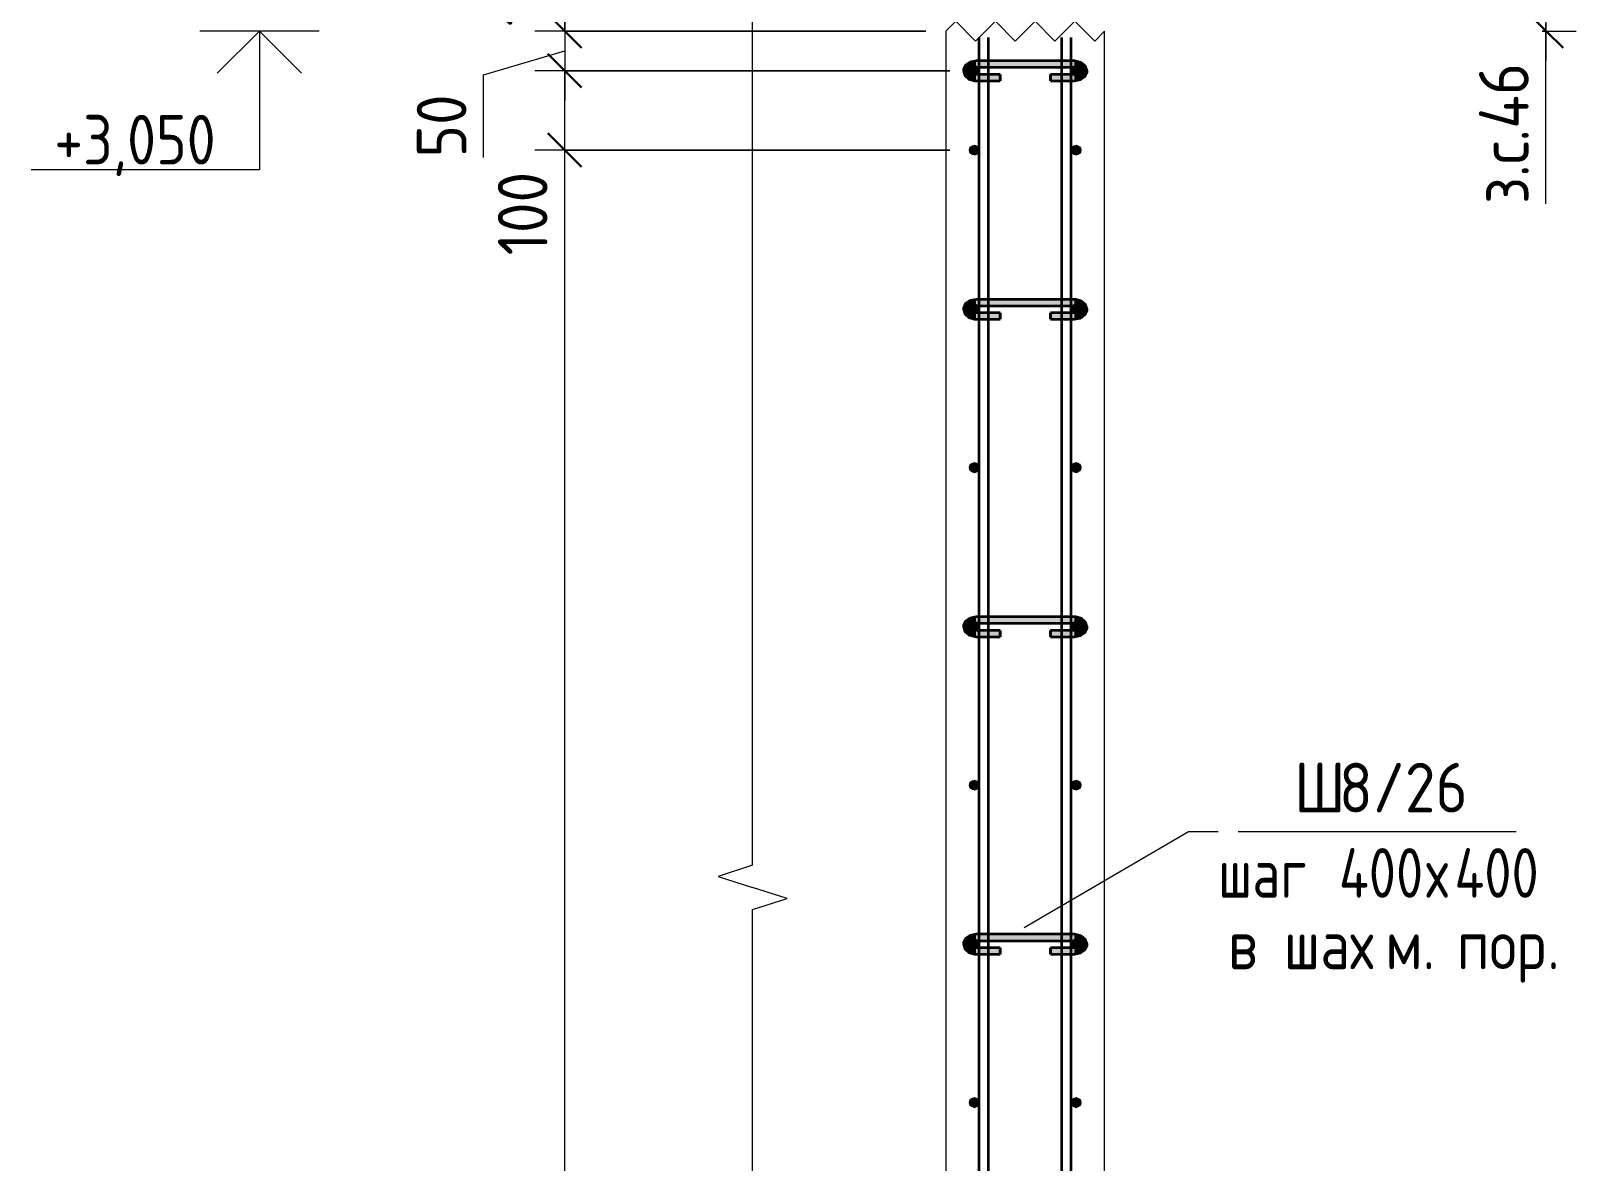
# Model space of a CAD drawing. Header units: millimetres. Extents: x 66339 to 175313, y -6307 to 14735.
# Drawn here: x 168231 to 170189, y 1625 to 3050 of the extents above; entities that cross this region are included whole.
import ezdxf

# ---------------------------------------------------------------- set-up
doc = ezdxf.new("R2010")
doc.units = ezdxf.units.MM
for name, color, linetype, lineweight in [('AA_Dim', 7, 'Continuous', 9), ('AA_Dim-25', 7, 'Continuous', 9), ('AA_Oformlenie', 7, 'Continuous', 9), ('AA_Vinoska', 7, 'Continuous', 9), ('AA_Visotnaya otmetka', 7, 'Continuous', 9), ('AF_Stena_Опалубка', 253, 'Continuous', 18), ('Gen_Text', 7, 'Continuous', 9), ('KR_Armatura', 7, 'Continuous', 20), ('KR_Armatura_Tonkie', 7, 'Continuous', 20)]:
    doc.layers.add(name, color=color, linetype=linetype, lineweight=lineweight)
doc.styles.add('ISOCPEUR_10', font='isocpeur.ttf', dxfattribs={"width": 0.85, "height": 62.5})
doc.styles.add('ISOCPEUR_11', font='isocpeur.ttf', dxfattribs={"width": 0.9, "height": 62.5})
doc.styles.add('ISOCPEUR_12', font='isocpeur.ttf', dxfattribs={"width": 0.8, "height": 62.5})
doc.dimstyles.new('00_Точн_3_знака__прозр__4', dxfattribs={"dimscale": 304.8, "dimtxt": 62.248823, "dimasz": 0.139436, "dimexe": 0.123031, "dimexo": 0.082021, "dimgap": 0.008202, "dimtad": 1, "dimdec": 3, "dimrnd": 0.001, "dimdsep": 46, "dimtxsty": 'ISOCPEUR_11', "dimblk1": 'OBLIQUE', "dimblk2": 'OBLIQUE', "dimsah": 1, "dimcen": 0.09, "dimdle": 0.123031, "dimazin": 0, "dimtfac": 1, "dimtdec": 4, "dimtix": 1, "dimtmove": 1, "dimatfit": 3, "dimfxl": 1, "dimtvp": 1, "dimtolj": 1, "dimtzin": 0, "dimlwd": 18, "dimlwe": 18, "dimarcsym": 2})
doc.dimstyles.new('00_Точн_3_знака__прозр__5', dxfattribs={"dimscale": 304.8, "dimtxt": 62.248823, "dimasz": 0.139436, "dimexe": 0.123031, "dimexo": 0.082021, "dimgap": 0.008202, "dimtad": 1, "dimdec": 3, "dimrnd": 0.001, "dimdsep": 46, "dimtxsty": 'ISOCPEUR_11', "dimblk1": 'OBLIQUE', "dimblk2": 'OBLIQUE', "dimsah": 1, "dimcen": 0.09, "dimdle": 0.123031, "dimazin": 0, "dimtfac": 1, "dimtdec": 4, "dimtix": 1, "dimtmove": 0, "dimatfit": 3, "dimfxl": 1, "dimtvp": 1, "dimtolj": 1, "dimtzin": 0, "dimlwd": 18, "dimlwe": 18, "dimarcsym": 2})

# ---------------------------------------------------------------- blocks, each defined once
blk = doc.blocks.new('261_Шпилька массив _НесАрм_РабПлоск_ - 8 А240-4096871-2-2 Армирование')
at = {"layer": 'KR_Armatura_Tonkie', "lineweight": 35}
for points in [[(-11591.8, 2988.6), (-11591.8, 2995.5), (-11598, 2996.9), (-11599.4, 2998.7), (-11599.8, 2999.9), (-11598.8, 3002.8), (-11595.8, 3004.8), (-11591.8, 3005.6), (-11591.8, 3012.4), (-11597.9, 3011.5), (-11600.7, 3010.1), (-11604.3, 3007), (-11606.6, 3004.3), (-11607.8, 2999.9), (-11606.6, 2995.6), (-11603.2, 2991.9), (-11598, 2989.5), (-11592.6, 2988.7)], [(-11551.2, 3005.6), (-11468, 3005.6), (-11468, 3012.4), (-11591.8, 3012.3), (-11591.8, 3005.6), (-11573.8, 3005.6)], [(-11472, 3004.4), (-11468, 3004.6), (-11468, 3005.6), (-11591.8, 3005.6), (-11591.8, 3004.4), (-11483.2, 3004.4)], [(-11468, 2988.6), (-11461.9, 2989.5), (-11456.7, 2991.9), (-11453.2, 2995.6), (-11452, 2999.9), (-11453.2, 3004.3), (-11455.6, 3007.8), (-11460.5, 3011), (-11468, 3012.3), (-11468, 3005.6), (-11464, 3004.8), (-11461.1, 3002.8), (-11460.1, 2999.8), (-11460.6, 2998.3), (-11462.5, 2996.7), (-11468, 2995.3), (-11468, 2988.7)], [(-11561.5, 2988.6), (-11561.5, 2995.5), (-11591.8, 2995.3), (-11591.8, 2988.6), (-11576, 2988.6)], [(-11588, 2987.5), (-11561.5, 2987.6), (-11561.5, 2988.6), (-11591.8, 2988.6), (-11591.8, 2987.5)], [(-11468, 2988.6), (-11468, 2995.5), (-11498.3, 2995.3), (-11498.3, 2988.6), (-11472, 2988.6)], [(-11484, 2987.5), (-11468, 2987.6), (-11468, 2988.6), (-11498.3, 2988.6), (-11498.3, 2987.5)], [(-11591.8, 2688.2), (-11591.8, 2695), (-11598, 2696.5), (-11599.3, 2698), (-11599.8, 2699.5), (-11598.8, 2702.3), (-11595.8, 2704.4), (-11591.8, 2705.2), (-11591.8, 2712), (-11597.9, 2711), (-11600.7, 2709.7), (-11604.3, 2706.6), (-11606.6, 2703.8), (-11607.8, 2699.5), (-11606.6, 2695.2), (-11603.2, 2691.5), (-11598, 2689.1), (-11595.7, 2688.7)], [(-11505.8, 2705.2), (-11468, 2705.2), (-11468, 2712), (-11591.8, 2711.9), (-11591.8, 2705.2), (-11551.2, 2705.2)], [(-11472, 2704), (-11468, 2704.1), (-11468, 2705.2), (-11591.8, 2705.2), (-11591.8, 2704), (-11483.2, 2704)], [(-11468, 2688.2), (-11461.9, 2689.1), (-11456.7, 2691.5), (-11453.2, 2695.2), (-11452, 2699.5), (-11453.2, 2703.8), (-11455.6, 2707.4), (-11460.5, 2710.5), (-11468, 2711.9), (-11468, 2705.2), (-11464, 2704.4), (-11461.1, 2702.3), (-11460.1, 2699.3), (-11460.9, 2697.6), (-11462.5, 2696.3), (-11468, 2694.9), (-11468, 2689)], [(-11576, 2688.2), (-11561.5, 2688.2), (-11561.5, 2695), (-11591.8, 2694.9), (-11591.8, 2688.2), (-11588, 2688.2)], [(-11588, 2687), (-11561.5, 2687.2), (-11561.5, 2688.2), (-11591.8, 2688.2), (-11591.8, 2687)], [(-11483.2, 2688.2), (-11468, 2688.2), (-11468, 2695), (-11498.3, 2694.9), (-11498.3, 2688.2), (-11484, 2688.2)], [(-11472, 2687), (-11468, 2687.2), (-11468, 2688.2), (-11498.3, 2688.2), (-11498.3, 2687), (-11483.2, 2687)], [(-11591.8, 2288.2), (-11591.8, 2295), (-11598, 2296.5), (-11599.4, 2298.2), (-11599.8, 2299.5), (-11598.8, 2302.3), (-11595.3, 2304.5), (-11591.8, 2305.2), (-11591.8, 2312), (-11597.9, 2311), (-11600.7, 2309.7), (-11604.3, 2306.6), (-11606.6, 2303.8), (-11607.8, 2299.5), (-11606.6, 2295.2), (-11603.2, 2291.5), (-11598, 2289.1), (-11595.7, 2288.7)], [(-11551.2, 2305.2), (-11468, 2305.2), (-11468, 2312), (-11591.8, 2311.9), (-11591.8, 2305.2), (-11573.8, 2305.2)], [(-11468, 2288.2), (-11461.9, 2289.1), (-11456.7, 2291.5), (-11453.2, 2295.2), (-11452, 2299.5), (-11453.2, 2303.8), (-11455.6, 2307.4), (-11460.5, 2310.5), (-11468, 2311.9), (-11468, 2305.2), (-11464, 2304.4), (-11461.1, 2302.3), (-11460.1, 2299.3), (-11460.6, 2297.9), (-11462.5, 2296.3), (-11468, 2294.9), (-11468, 2289)], [(-11551.2, 2304), (-11468, 2304.1), (-11468, 2305.2), (-11591.8, 2305.2), (-11591.8, 2304), (-11573.8, 2304)], [(-11561.5, 2288.2), (-11561.5, 2295), (-11591.8, 2294.9), (-11591.8, 2288.2), (-11576, 2288.2)], [(-11468, 2288.2), (-11468, 2295), (-11498.3, 2294.9), (-11498.3, 2288.2), (-11472, 2288.2)], [(-11588, 2287), (-11561.5, 2287.2), (-11561.5, 2288.2), (-11591.8, 2288.2), (-11591.8, 2287)], [(-11484, 2287), (-11468, 2287.2), (-11468, 2288.2), (-11498.3, 2288.2), (-11498.3, 2287)], [(-11591.8, 1888.2), (-11591.8, 1895), (-11598, 1896.5), (-11599.4, 1898.2), (-11599.8, 1899.5), (-11598.8, 1902.3), (-11595.8, 1904.4), (-11591.8, 1905.2), (-11591.8, 1912), (-11597.9, 1911), (-11600.7, 1909.7), (-11604.3, 1906.6), (-11606.6, 1903.8), (-11607.8, 1899.5), (-11606.6, 1895.2), (-11603.2, 1891.5), (-11598, 1889.1), (-11595.7, 1888.7)], [(-11573.8, 1905.2), (-11468, 1905.2), (-11468, 1912), (-11591.8, 1911.9), (-11591.8, 1905.2), (-11576, 1905.2)], [(-11472, 1904), (-11468, 1904.1), (-11468, 1905.2), (-11591.8, 1905.2), (-11591.8, 1904), (-11483.2, 1904)], [(-11468, 1888.2), (-11461.9, 1889.1), (-11456.7, 1891.5), (-11453.2, 1895.2), (-11452, 1899.5), (-11453.2, 1903.8), (-11455.6, 1907.4), (-11460.5, 1910.5), (-11468, 1911.9), (-11468, 1905.2), (-11464, 1904.4), (-11461.1, 1902.3), (-11460.1, 1899.3), (-11460.6, 1897.9), (-11462.5, 1896.3), (-11468, 1894.9), (-11468, 1889)], [(-11588, 1888.2), (-11561.5, 1888.2), (-11561.5, 1895), (-11591.8, 1894.9), (-11591.8, 1888.2)], [(-11573.8, 1887), (-11561.5, 1887.2), (-11561.5, 1888.2), (-11591.8, 1888.2), (-11591.8, 1887), (-11576, 1887)], [(-11483.2, 1888.2), (-11468, 1888.2), (-11468, 1895), (-11498.3, 1894.9), (-11498.3, 1888.2), (-11484, 1888.2)], [(-11472, 1887), (-11468, 1887.2), (-11468, 1888.2), (-11498.3, 1888.2), (-11498.3, 1887), (-11483.2, 1887)]]:
    blk.add_hatch(color=256, dxfattribs=at).paths.add_polyline_path(points)
h = blk.add_hatch(color=256, dxfattribs=at)
h.paths.add_polyline_path([(-11591.8, 2987.5), (-11591.8, 2988.6), (-11598, 2989.5), (-11603.2, 2991.9), (-11603.8, 2992.3), (-11599.4, 2989.1), (-11597.9, 2988.4), (-11595.3, 2988)])
h.paths.add_polyline_path([(-11599.3, 3001.4), (-11598, 3003), (-11591.8, 3004.6), (-11591.8, 3005.6), (-11595.8, 3004.8), (-11598.8, 3002.7), (-11599, 3002.2)])
h = blk.add_hatch(color=256, dxfattribs=at)
h.paths.add_polyline_path([(-11468, 2987.5), (-11460.5, 2988.9), (-11455.6, 2992), (-11453.2, 2995.6), (-11456.7, 2991.9), (-11461.9, 2989.5), (-11468, 2988.6), (-11468, 2987.6)])
h.paths.add_polyline_path([(-11460.8, 3001.9), (-11461.1, 3002.8), (-11464.6, 3005), (-11468, 3005.6), (-11468, 3004.4), (-11467.4, 3004.3), (-11460.9, 3001.9)])
h = blk.add_hatch(color=256, dxfattribs=at)
h.paths.add_polyline_path([(-11591.8, 2687), (-11591.8, 2688.2), (-11598, 2689.1), (-11603.2, 2691.5), (-11603.8, 2691.9), (-11599.4, 2688.7), (-11597.9, 2688), (-11595.3, 2687.6)])
h.paths.add_polyline_path([(-11599.3, 2701), (-11598, 2702.6), (-11591.8, 2704.1), (-11591.8, 2705.2), (-11595.8, 2704.4), (-11598.8, 2702.3), (-11599, 2701.7)])
h = blk.add_hatch(color=256, dxfattribs=at)
h.paths.add_polyline_path([(-11468, 2687), (-11460.5, 2688.5), (-11455.6, 2691.6), (-11453.2, 2695.2), (-11456.7, 2691.5), (-11462.1, 2689), (-11468, 2688.2), (-11468, 2687.2)])
h.paths.add_polyline_path([(-11460.8, 2701.4), (-11461.1, 2702.3), (-11464.6, 2704.5), (-11468, 2705.2), (-11468, 2704), (-11467.4, 2703.9), (-11461.1, 2701.5)])
h = blk.add_hatch(color=256, dxfattribs=at)
h.paths.add_polyline_path([(-11591.8, 2287), (-11591.8, 2288.2), (-11598, 2289.1), (-11603.2, 2291.5), (-11601.4, 2289.9), (-11599.4, 2288.7), (-11597.9, 2288), (-11595.3, 2287.6)])
h.paths.add_polyline_path([(-11599.3, 2301), (-11598, 2302.6), (-11591.8, 2304.1), (-11591.8, 2305.2), (-11595.8, 2304.4), (-11598.8, 2302.3), (-11599, 2301.7)])
h = blk.add_hatch(color=256, dxfattribs=at)
h.paths.add_polyline_path([(-11468, 2287), (-11460.5, 2288.5), (-11455.6, 2291.6), (-11453.2, 2295.2), (-11456.7, 2291.5), (-11462.1, 2289), (-11468, 2288.2), (-11468, 2287.2)])
h.paths.add_polyline_path([(-11460.8, 2301.4), (-11461.1, 2302.3), (-11464.6, 2304.5), (-11468, 2305.2), (-11468, 2304), (-11467.4, 2303.9), (-11460.9, 2301.5)])
h = blk.add_hatch(color=256, dxfattribs=at)
h.paths.add_polyline_path([(-11591.8, 1887), (-11591.8, 1888.2), (-11598, 1889.1), (-11603.2, 1891.5), (-11603.8, 1891.9), (-11599.4, 1888.7), (-11597.9, 1888), (-11595.3, 1887.6)])
h.paths.add_polyline_path([(-11599.3, 1901), (-11598, 1902.6), (-11591.8, 1904.1), (-11591.8, 1905.2), (-11595.8, 1904.4), (-11598.8, 1902.3), (-11599, 1901.7)])
h = blk.add_hatch(color=256, dxfattribs=at)
h.paths.add_polyline_path([(-11468, 1887), (-11460.5, 1888.5), (-11455.6, 1891.6), (-11453.2, 1895.2), (-11456.7, 1891.5), (-11462.1, 1889), (-11468, 1888.2), (-11468, 1887.2)])
h.paths.add_polyline_path([(-11460.8, 1901.4), (-11461.1, 1902.3), (-11464.6, 1904.5), (-11468, 1905.2), (-11468, 1904), (-11467.4, 1903.9), (-11461.1, 1901.5)])
for p, q in [((-11588, 3012.4), (-11591.8, 3012.4)), ((-11591.8, 3004.4), (-11588, 3004.4)), ((-11576, 3012.4), (-11588, 3012.4)), ((-11588, 3004.4), (-11576, 3004.4)), ((-11484, 3012.4), (-11576, 3012.4)), ((-11576, 3004.4), (-11484, 3004.4)), ((-11472, 3012.4), (-11484, 3012.4)), ((-11484, 3004.4), (-11472, 3004.4)), ((-11468, 3012.4), (-11472, 3012.4)), ((-11472, 3004.4), (-11468, 3004.4)), ((-11588, 2995.5), (-11591.8, 2995.5)), ((-11591.8, 2987.5), (-11588, 2987.5)), ((-11576, 2995.5), (-11588, 2995.5)), ((-11588, 2987.5), (-11576, 2987.5)), ((-11561.5, 2995.5), (-11576, 2995.5)), ((-11576, 2987.5), (-11561.5, 2987.5)), ((-11561.5, 2995.5), (-11561.5, 2988.6)), ((-11561.5, 2994.3), (-11561.5, 2995.3)), ((-11561.5, 2988.7), (-11561.5, 2994.3)), ((-11561.5, 2988.6), (-11561.5, 2987.5)), ((-11561.5, 2987.6), (-11561.5, 2988.6)), ((-11484, 2995.5), (-11498.3, 2995.5)), ((-11498.3, 2988.6), (-11498.3, 2995.5)), ((-11498.3, 2995.3), (-11498.3, 2994.3)), ((-11498.3, 2994.3), (-11498.3, 2988.7)), ((-11498.3, 2988.6), (-11498.3, 2987.6)), ((-11498.3, 2987.5), (-11498.3, 2988.6)), ((-11498.3, 2987.5), (-11484, 2987.5)), ((-11472, 2995.5), (-11484, 2995.5)), ((-11484, 2987.5), (-11472, 2987.5)), ((-11468, 2995.5), (-11472, 2995.5)), ((-11472, 2987.5), (-11468, 2987.5)), ((-11588, 2712), (-11591.8, 2712)), ((-11591.8, 2704), (-11588, 2704)), ((-11576, 2712), (-11588, 2712)), ((-11588, 2704), (-11576, 2704)), ((-11484, 2712), (-11576, 2712)), ((-11576, 2704), (-11484, 2704)), ((-11472, 2712), (-11484, 2712)), ((-11484, 2704), (-11472, 2704)), ((-11468, 2712), (-11472, 2712)), ((-11472, 2704), (-11468, 2704)), ((-11588, 2695), (-11591.8, 2695)), ((-11591.8, 2687), (-11588, 2687)), ((-11576, 2695), (-11588, 2695)), ((-11588, 2687), (-11576, 2687)), ((-11561.5, 2695), (-11576, 2695)), ((-11576, 2687), (-11561.5, 2687)), ((-11561.5, 2695), (-11561.5, 2688.2)), ((-11561.5, 2693.8), (-11561.5, 2694.9)), ((-11561.5, 2687.2), (-11561.5, 2693.8)), ((-11561.5, 2688.2), (-11561.5, 2687)), ((-11484, 2695), (-11498.3, 2695)), ((-11498.3, 2688.2), (-11498.3, 2695)), ((-11498.3, 2694.9), (-11498.3, 2693.8)), ((-11498.3, 2693.8), (-11498.3, 2687.2)), ((-11498.3, 2687), (-11498.3, 2688.2)), ((-11498.3, 2687), (-11484, 2687)), ((-11472, 2695), (-11484, 2695)), ((-11484, 2687), (-11472, 2687)), ((-11468, 2695), (-11472, 2695)), ((-11472, 2687), (-11468, 2687)), ((-11588, 2312), (-11591.8, 2312)), ((-11576, 2312), (-11588, 2312)), ((-11484, 2312), (-11576, 2312)), ((-11472, 2312), (-11484, 2312)), ((-11468, 2312), (-11472, 2312)), ((-11591.8, 2304), (-11588, 2304)), ((-11588, 2295), (-11591.8, 2295)), ((-11588, 2304), (-11576, 2304)), ((-11576, 2295), (-11588, 2295)), ((-11576, 2304), (-11484, 2304)), ((-11561.5, 2295), (-11576, 2295)), ((-11561.5, 2295), (-11561.5, 2288.2)), ((-11561.5, 2293.8), (-11561.5, 2294.9)), ((-11561.5, 2290), (-11561.5, 2293.8)), ((-11484, 2295), (-11498.3, 2295)), ((-11498.3, 2288.2), (-11498.3, 2295)), ((-11498.3, 2294.9), (-11498.3, 2293.8)), ((-11498.3, 2293.8), (-11498.3, 2290)), ((-11484, 2304), (-11472, 2304)), ((-11472, 2295), (-11484, 2295)), ((-11472, 2304), (-11468, 2304)), ((-11468, 2295), (-11472, 2295)), ((-11591.8, 2287), (-11588, 2287)), ((-11588, 2287), (-11576, 2287)), ((-11576, 2287), (-11561.5, 2287)), ((-11561.5, 2287.2), (-11561.5, 2289.9)), ((-11561.5, 2288.2), (-11561.5, 2287)), ((-11498.3, 2289.9), (-11498.3, 2287.2)), ((-11498.3, 2287), (-11498.3, 2288.2)), ((-11498.3, 2287), (-11484, 2287)), ((-11484, 2287), (-11472, 2287)), ((-11472, 2287), (-11468, 2287)), ((-11588, 1912), (-11591.8, 1912)), ((-11591.8, 1904), (-11588, 1904)), ((-11576, 1912), (-11588, 1912)), ((-11588, 1904), (-11576, 1904)), ((-11484, 1912), (-11576, 1912)), ((-11576, 1904), (-11484, 1904)), ((-11472, 1912), (-11484, 1912)), ((-11484, 1904), (-11472, 1904)), ((-11468, 1912), (-11472, 1912)), ((-11472, 1904), (-11468, 1904)), ((-11588, 1895), (-11591.8, 1895)), ((-11591.8, 1887), (-11588, 1887)), ((-11576, 1895), (-11588, 1895)), ((-11588, 1887), (-11576, 1887)), ((-11561.5, 1895), (-11576, 1895)), ((-11576, 1887), (-11561.5, 1887)), ((-11561.5, 1895), (-11561.5, 1888.2)), ((-11561.5, 1893.8), (-11561.5, 1894.9)), ((-11561.5, 1887.2), (-11561.5, 1893.8)), ((-11561.5, 1888.2), (-11561.5, 1887)), ((-11484, 1895), (-11498.3, 1895)), ((-11498.3, 1888.2), (-11498.3, 1895)), ((-11498.3, 1894.9), (-11498.3, 1893.8)), ((-11498.3, 1893.8), (-11498.3, 1887.2)), ((-11498.3, 1887), (-11498.3, 1888.2)), ((-11498.3, 1887), (-11484, 1887)), ((-11472, 1895), (-11484, 1895)), ((-11484, 1887), (-11472, 1887)), ((-11468, 1895), (-11472, 1895)), ((-11472, 1887), (-11468, 1887))]:
    blk.add_line(p, q, dxfattribs=at)
at = {"layer": 'KR_Armatura_Tonkie', "lineweight": 35, "flags": 128}
for points in [[(-11591.8, 3012.4), (-11599.4, 3011), (-11605, 3007.1), (-11607.7, 3001.5), (-11607.8, 2999.9)], [(-11607.8, 2999.9), (-11606, 2994.1), (-11601, 2989.6), (-11593.7, 2987.5), (-11591.8, 2987.5)], [(-11599.8, 2999.9), (-11598.9, 3001.9), (-11595.1, 3004), (-11591.8, 3004.4)], [(-11591.8, 2995.5), (-11596.9, 2996.5), (-11599.5, 2998.8), (-11599.8, 2999.9)], [(-11452, 2999.9), (-11453.9, 3005.8), (-11458.9, 3010.2), (-11466.1, 3012.3), (-11468, 3012.4)], [(-11468, 3004.4), (-11463, 3003.3), (-11460.3, 3001.1), (-11460, 2999.9)], [(-11468, 2987.5), (-11460.4, 2988.9), (-11454.8, 2992.8), (-11452.1, 2998.4), (-11452, 2999.9)], [(-11460, 2999.9), (-11461, 2997.9), (-11464.7, 2995.9), (-11468, 2995.5)], [(-11591.8, 2712), (-11599.4, 2710.5), (-11605, 2706.6), (-11607.7, 2701.1), (-11607.8, 2699.5)], [(-11599.8, 2699.5), (-11598.9, 2701.5), (-11595.1, 2703.6), (-11591.8, 2704)], [(-11452, 2699.5), (-11453.9, 2705.4), (-11458.9, 2709.8), (-11466.1, 2711.9), (-11468, 2712)], [(-11468, 2704), (-11463, 2702.9), (-11460.3, 2700.7), (-11460, 2699.5)], [(-11607.8, 2699.5), (-11606, 2693.6), (-11601, 2689.2), (-11593.7, 2687.1), (-11591.8, 2687)], [(-11591.8, 2695), (-11596.9, 2696.1), (-11599.5, 2698.3), (-11599.8, 2699.5)], [(-11468, 2687), (-11460.4, 2688.5), (-11454.8, 2692.4), (-11452.1, 2697.9), (-11452, 2699.5)], [(-11460, 2699.5), (-11461, 2697.5), (-11464.7, 2695.5), (-11468, 2695)], [(-11591.8, 2312), (-11599.4, 2310.5), (-11605, 2306.6), (-11607.7, 2301.1), (-11607.8, 2299.5)], [(-11452, 2299.5), (-11453.9, 2305.4), (-11458.9, 2309.8), (-11466.1, 2311.9), (-11468, 2312)], [(-11607.8, 2299.5), (-11606, 2293.6), (-11601, 2289.2), (-11593.7, 2287.1), (-11591.8, 2287)], [(-11599.8, 2299.5), (-11598.9, 2301.5), (-11595.1, 2303.6), (-11591.8, 2304)], [(-11591.8, 2295), (-11596.9, 2296.1), (-11599.5, 2298.3), (-11599.8, 2299.5)], [(-11468, 2304), (-11463, 2302.9), (-11460.3, 2300.7), (-11460, 2299.5)], [(-11468, 2287), (-11460.4, 2288.5), (-11454.8, 2292.4), (-11452.1, 2297.9), (-11452, 2299.5)], [(-11460, 2299.5), (-11461, 2297.5), (-11464.7, 2295.5), (-11468, 2295)], [(-11591.8, 1912), (-11599.4, 1910.5), (-11605, 1906.6), (-11607.7, 1901.1), (-11607.8, 1899.5)], [(-11599.8, 1899.5), (-11598.9, 1901.5), (-11595.1, 1903.6), (-11591.8, 1904)], [(-11452, 1899.5), (-11453.9, 1905.4), (-11458.9, 1909.8), (-11466.1, 1911.9), (-11468, 1912)], [(-11468, 1904), (-11463, 1902.9), (-11460.3, 1900.7), (-11460, 1899.5)], [(-11607.8, 1899.5), (-11606, 1893.6), (-11601, 1889.2), (-11593.7, 1887.1), (-11591.8, 1887)], [(-11591.8, 1895), (-11596.9, 1896.1), (-11599.5, 1898.3), (-11599.8, 1899.5)], [(-11468, 1887), (-11460.4, 1888.5), (-11454.8, 1892.4), (-11452.1, 1897.9), (-11452, 1899.5)], [(-11460, 1899.5), (-11461, 1897.5), (-11464.7, 1895.5), (-11468, 1895)]]:
    blk.add_lwpolyline(points, dxfattribs=at)
blk = doc.blocks.new('011_Прямоугольник обрыва _ЭлУзла_ - 011_Прямоугольник обрыва _ЭлУзла_-4121425-2-2 Армирование')
at = {"layer": 'AA_Oformlenie'}
for p, q in [((-11873.1, 1999), (-11873.1, 3779.4)), ((-11873.1, -1618.1), (-11873.1, 1943.3))]:
    blk.add_line(p, q, dxfattribs=at)
blk = doc.blocks.new('Последовательность узлов - 3мм масшт20 маскировка-904226-2-2 Армирование')
at = {"layer": 'AA_Oformlenie'}
for p, q in [((-11630, 3050), (-11617.5, 3062.5)), ((-11592.5, 3037.5), (-11617.5, 3062.5)), ((-11580, 3050), (-11567.5, 3062.5)), ((-11542.5, 3037.5), (-11567.5, 3062.5)), ((-11530, 3050), (-11517.5, 3062.5)), ((-11492.5, 3037.5), (-11517.5, 3062.5)), ((-11480, 3050), (-11467.5, 3062.5)), ((-11442.5, 3037.5), (-11467.5, 3062.5)), ((-11580, 3050), (-11592.5, 3037.5)), ((-11530, 3050), (-11542.5, 3037.5)), ((-11480, 3050), (-11492.5, 3037.5)), ((-11430, 3050), (-11442.5, 3037.5))]:
    blk.add_line(p, q, dxfattribs=at)
blk = doc.blocks.new('DIMBLOCK114-2-2 Армирование')
at = {"layer": 'AA_Dim-25', "lineweight": 30}
for p, q in [((168902.4, 2900), (168881.2, 2921.2)), ((168902.4, 2900), (168923.7, 2878.8)), ((168902.4, -2900), (168881.2, -2878.8)), ((168902.4, -2900), (168923.7, -2921.2))]:
    blk.add_line(p, q, dxfattribs=at)
at = {"layer": 'AA_Dim-25', "lineweight": 18}
for p, q in [((169387.2, 2900), (168864.9, 2900)), ((168902.4, -2900), (168902.4, 2900)), ((168902.4, 2900), (169387.2, 2900)), ((169387.2, -2900), (168864.9, -2900)), ((168902.4, -2900), (169387.2, -2900))]:
    blk.add_line(p, q, dxfattribs=at)
at = {"layer": 'AA_Dim-25', "color": 0, "lineweight": 18, "insert": (168818.3, -217.3), "char_height": 62.5, "width": 521.454, "attachment_point": 1, "rotation": 90, "line_spacing_factor": 1.149209, "style": 'ISOCPEUR_11'}
blk.add_mtext('200х29=5800', dxfattribs=at)
blk = doc.blocks.new('_Oblique')
at = {"color": 0, "linetype": 'ByBlock', "lineweight": -2}
blk.add_line((-0.5, -0.5), (0.5, 0.5), dxfattribs=at)
blk = doc.blocks.new('DIMBLOCK115-2-2 Армирование')
at = {"layer": 'AA_Dim-25', "lineweight": 30}
for p, q in [((168902.4, 3000), (168881.2, 3021.3)), ((168902.4, 3000), (168923.7, 2978.8)), ((168902.4, 2900), (168881.2, 2921.2)), ((168902.4, 2900), (168923.7, 2878.8))]:
    blk.add_line(p, q, dxfattribs=at)
at = {"layer": 'AA_Dim-25', "lineweight": 18}
for p, q in [((169387.2, 3000), (168864.9, 3000)), ((168902.4, 2900), (168902.4, 3000)), ((168902.4, 3000), (169387.2, 3000)), ((168902.4, 2900.2), (168902.4, 2950)), ((169387.2, 2900), (168864.9, 2900)), ((168902.4, 2767.4), (168902.4, 2900.2)), ((168902.4, 2900), (169387.2, 2900))]:
    blk.add_line(p, q, dxfattribs=at)
at = {"layer": 'AA_Dim-25', "color": 0, "lineweight": 18, "insert": (168818.3, 2767.4), "char_height": 62.5, "width": 129.286, "attachment_point": 1, "rotation": 90, "line_spacing_factor": 1.149209, "style": 'ISOCPEUR_11'}
blk.add_mtext('100', dxfattribs=at)
blk = doc.blocks.new('DIMBLOCK116-2-2 Армирование')
at = {"layer": 'AA_Dim-25', "lineweight": 30}
for p, q in [((168902.4, 3170), (168881.2, 3191.3)), ((168902.4, 3170), (168923.7, 3148.8)), ((168902.4, 3050), (168881.2, 3071.3)), ((168902.4, 3050), (168923.7, 3028.8))]:
    blk.add_line(p, q, dxfattribs=at)
at = {"layer": 'AA_Dim-25', "lineweight": 18}
for p, q in [((169357.2, 3170), (168864.9, 3170)), ((168902.4, 3050), (168902.4, 3170)), ((168902.4, 3170), (169357.2, 3170)), ((169357.2, 3050), (168864.9, 3050)), ((168902.4, 3050), (169357.2, 3050))]:
    blk.add_line(p, q, dxfattribs=at)
at = {"layer": 'AA_Dim-25', "color": 0, "lineweight": 18, "insert": (168818.3, 3056.1), "char_height": 62.5, "width": 129.286, "attachment_point": 1, "rotation": 90, "line_spacing_factor": 1.149209, "style": 'ISOCPEUR_11'}
blk.add_mtext('120', dxfattribs=at)
blk = doc.blocks.new('DIMBLOCK118-2-2 Армирование')
at = {"layer": 'AA_Dim-25', "lineweight": 18}
for p, q in [((168902.4, 3087.5), (168902.4, 2962.5)), ((169357.2, 3050), (168864.9, 3050)), ((168902.4, 3050), (169357.2, 3050)), ((168800.4, 2994.8), (168902.4, 3025)), ((169387.2, 3000), (168864.9, 3000)), ((168902.4, 3000), (169387.2, 3000)), ((168800.4, 2890.8), (168800.4, 2994.8))]:
    blk.add_line(p, q, dxfattribs=at)
at = {"layer": 'AA_Dim-25', "lineweight": 30}
for p, q in [((168902.4, 3050), (168881.2, 3071.3)), ((168902.4, 3050), (168923.7, 3028.8)), ((168902.4, 3000), (168881.2, 3021.3)), ((168902.4, 3000), (168923.7, 2978.8))]:
    blk.add_line(p, q, dxfattribs=at)
at = {"layer": 'AA_Dim-25', "color": 0, "lineweight": 18, "insert": (168716.2, 2890.8), "char_height": 62.5, "width": 94.81, "attachment_point": 1, "rotation": 90, "line_spacing_factor": 1.149209, "style": 'ISOCPEUR_11'}
blk.add_mtext('50', dxfattribs=at)
blk = doc.blocks.new('DIMBLOCK126-2-2 Армирование')
at = {"layer": 'AA_Dim-25', "lineweight": 30}
for p, q in [((170138.2, 3096), (170116.9, 3117.3)), ((170138.2, 3096), (170159.4, 3074.8)), ((170138.2, 3050), (170116.9, 3071.3)), ((170138.2, 3050), (170159.4, 3028.8))]:
    blk.add_line(p, q, dxfattribs=at)
at = {"layer": 'AA_Dim-25', "lineweight": 18}
for p, q in [((170138.2, 3012.5), (170138.2, 3133.5)), ((170164.4, 3096), (170100.7, 3096)), ((170138.2, 3096), (170164.4, 3096)), ((170137.8, 3046.4), (170138.2, 3073)), ((170133.1, 3050), (170175.7, 3050)), ((170138.2, 3050), (170133.1, 3050)), ((170137.8, 2832.3), (170137.8, 3046.4))]:
    blk.add_line(p, q, dxfattribs=at)
at = {"layer": 'AA_Dim-25', "color": 0, "lineweight": 18, "insert": (170053.6, 2832.3), "char_height": 62.5, "width": 226.969, "attachment_point": 1, "rotation": 90, "line_spacing_factor": 1.149209, "style": 'ISOCPEUR_11'}
blk.add_mtext('з.с.46', dxfattribs=at)
blk = doc.blocks.new('042_М_Арматуры - Диам длина поз _ Комментарий-3662934-2-2 Армирование')
at = {"layer": 'AA_Vinoska'}
blk.add_line((-10831.3, -2781.2), (-10481.3, -2781.2), dxfattribs=at)
blk = doc.blocks.new('Высотные отметки - Стрелка вниз высокая-400290-2-2 Армирование')
at = {"layer": 'AA_Vinoska'}
for p, q in [((-12419, 3050), (-12569, 3050)), ((-12494, 3050), (-12547.1, 2997)), ((-12494, 3050), (-12494, 2875)), ((-12494, 3050), (-12441, 2997)), ((-12494, 2875), (-12781.5, 2875))]:
    blk.add_line(p, q, dxfattribs=at)

msp = doc.modelspace()

# ---------------------------------------------------------------- hatches: boundary and pattern name
at = {"layer": 'KR_Armatura'}
h = msp.add_hatch(color=256, dxfattribs=at)
edge = h.paths.add_edge_path()
edge.add_arc((169418.1805, 3000), 6, 0, 360)
for points in [[(169415.1805, 2994.8038), (169421.1805, 2994.8038), (169424.1805, 3000), (169421.1805, 3005.1962), (169415.1805, 3005.1962), (169412.1805, 3000)], [(169543.1805, 2994.8038), (169549.1805, 2994.8038), (169552.1805, 3000), (169549.1805, 3005.1962), (169543.1805, 3005.1962), (169540.1805, 3000)], [(169418.1805, 2894), (169423.3766, 2897), (169423.3766, 2903), (169418.1805, 2906), (169412.9843, 2903), (169412.9843, 2897)], [(169546.1805, 2894), (169551.3766, 2897), (169551.3766, 2903), (169546.1805, 2906), (169540.9843, 2903), (169540.9843, 2897)], [(169418.1805, 2694), (169423.3766, 2697), (169423.3766, 2703), (169418.1805, 2706), (169412.9843, 2703), (169412.9843, 2697), (169415.7058, 2695.4288)], [(169546.1805, 2694), (169551.3766, 2697), (169551.3766, 2703), (169546.1805, 2706), (169540.9843, 2703), (169540.9843, 2697)], [(169418.1805, 2494), (169423.3766, 2497), (169423.3766, 2503), (169418.1805, 2506), (169412.9843, 2503), (169412.9843, 2497), (169415.7058, 2495.4288)], [(169546.1805, 2494), (169551.3766, 2497), (169551.3766, 2503), (169546.1805, 2506), (169540.9843, 2503), (169540.9843, 2497)], [(169418.1805, 2294), (169423.3766, 2297), (169423.3766, 2303), (169418.1805, 2306), (169412.9843, 2303), (169412.9843, 2297), (169415.7058, 2295.4288)], [(169546.1805, 2294), (169551.3766, 2297), (169551.3766, 2303), (169546.1805, 2306), (169540.9843, 2303), (169540.9843, 2297)], [(169418.1805, 2094), (169423.3766, 2097), (169423.3766, 2103), (169418.1805, 2106), (169412.9843, 2103), (169412.9843, 2097)], [(169546.1805, 2094), (169551.3766, 2097), (169551.3766, 2103), (169546.1805, 2106), (169540.9843, 2103), (169540.9843, 2097)], [(169418.1805, 1894), (169423.3766, 1897), (169423.3766, 1903), (169418.1805, 1906), (169412.9843, 1903), (169413.1923, 1896.8799), (169415.7058, 1895.4288)], [(169546.1805, 1894), (169551.3766, 1897), (169551.3766, 1903), (169546.1805, 1906), (169540.9843, 1903), (169541.1923, 1896.8799)], [(169418.1805, 1694), (169423.3766, 1697), (169423.3766, 1703), (169418.1805, 1706), (169412.9843, 1703), (169412.9843, 1697)], [(169546.1805, 1694), (169551.3766, 1697), (169551.3766, 1703), (169546.1805, 1706), (169540.9843, 1703), (169540.9843, 1697)]]:
    msp.add_hatch(color=256, dxfattribs=at).paths.add_polyline_path(points)
h = msp.add_hatch(color=256, dxfattribs=at)
edge = h.paths.add_edge_path()
edge.add_arc((169546.1805, 3000), 6, 0, 360)
h = msp.add_hatch(color=256, dxfattribs=at)
edge = h.paths.add_edge_path()
edge.add_arc((169418.1805, 2900), 6, 0, 360)
h = msp.add_hatch(color=256, dxfattribs=at)
edge = h.paths.add_edge_path()
edge.add_arc((169546.1805, 2900), 6, 0, 360)
h = msp.add_hatch(color=256, dxfattribs=at)
edge = h.paths.add_edge_path()
edge.add_arc((169418.1805, 2700), 6, 0, 360)
h = msp.add_hatch(color=256, dxfattribs=at)
edge = h.paths.add_edge_path()
edge.add_arc((169546.1805, 2700), 6, 0, 360)
h = msp.add_hatch(color=256, dxfattribs=at)
edge = h.paths.add_edge_path()
edge.add_arc((169418.1805, 2500), 6, 0, 360)
h = msp.add_hatch(color=256, dxfattribs=at)
edge = h.paths.add_edge_path()
edge.add_arc((169546.1805, 2500), 6, 0, 360)
h = msp.add_hatch(color=256, dxfattribs=at)
edge = h.paths.add_edge_path()
edge.add_arc((169418.1805, 2300), 6, 0, 360)
h = msp.add_hatch(color=256, dxfattribs=at)
edge = h.paths.add_edge_path()
edge.add_arc((169546.1805, 2300), 6, 0, 360)
h = msp.add_hatch(color=256, dxfattribs=at)
edge = h.paths.add_edge_path()
edge.add_arc((169418.1805, 2100), 6, 0, 360)
h = msp.add_hatch(color=256, dxfattribs=at)
edge = h.paths.add_edge_path()
edge.add_arc((169546.1805, 2100), 6, 0, 360)
h = msp.add_hatch(color=256, dxfattribs=at)
edge = h.paths.add_edge_path()
edge.add_arc((169418.1805, 1900), 6, 0, 360)
h = msp.add_hatch(color=256, dxfattribs=at)
edge = h.paths.add_edge_path()
edge.add_arc((169546.1805, 1900), 6, 0, 360)
h = msp.add_hatch(color=256, dxfattribs=at)
edge = h.paths.add_edge_path()
edge.add_arc((169418.1805, 1700), 6, 0, 360)
h = msp.add_hatch(color=256, dxfattribs=at)
edge = h.paths.add_edge_path()
edge.add_arc((169546.1805, 1700), 6, 0, 360)

# ---------------------------------------------------------------- linework, layer by layer
at = {"layer": 'AA_Vinoska'}
for p, q in [((169480.8015, 1920.4474), (169687.9874, 2041.737)), ((169687.9874, 2041.737), (169724.9749, 2041.737)), ((169139.0395, 1998.9953), (169095.7144, 1984.9182)), ((169095.7144, 1984.9182), (169139.0395, 1970.841)), ((169182.3407, 1957.091), (169139.0395, 1970.841)), ((169139.0395, 1943.341), (169182.3407, 1957.091))]:
    msp.add_line(p, q, dxfattribs=at)
at = {"layer": 'AF_Stena_Опалубка', "lineweight": 20}
for p, q in [((169382.1805, 3050), (169382.1805, -2950)), ((169582.1805, -2950), (169582.1805, 3050))]:
    msp.add_line(p, q, dxfattribs=at)
at = {"layer": 'KR_Armatura'}
for p, q in [((169415.1805, 3005.1962), (169412.1805, 3000)), ((169412.1805, 3000), (169415.1805, 2994.8038)), ((169421.1805, 3005.1962), (169415.1805, 3005.1962)), ((169424.1805, 3000), (169421.1805, 3005.1962)), ((169421.1805, 2994.8038), (169424.1805, 3000)), ((169543.1805, 3005.1962), (169540.1805, 3000)), ((169540.1805, 3000), (169543.1805, 2994.8038)), ((169549.1805, 3005.1962), (169543.1805, 3005.1962)), ((169552.1805, 3000), (169549.1805, 3005.1962)), ((169549.1805, 2994.8038), (169552.1805, 3000)), ((169415.1805, 2994.8038), (169421.1805, 2994.8038)), ((169543.1805, 2994.8038), (169549.1805, 2994.8038)), ((169418.1805, 2906), (169412.9843, 2903)), ((169412.9843, 2903), (169412.9843, 2897)), ((169423.3766, 2903), (169418.1805, 2906)), ((169423.3766, 2897), (169423.3766, 2903)), ((169546.1805, 2906), (169540.9843, 2903)), ((169540.9843, 2903), (169540.9843, 2897)), ((169551.3766, 2903), (169546.1805, 2906)), ((169551.3766, 2897), (169551.3766, 2903)), ((169412.9843, 2897), (169418.1805, 2894)), ((169418.1805, 2894), (169423.3766, 2897)), ((169540.9843, 2897), (169546.1805, 2894)), ((169546.1805, 2894), (169551.3766, 2897)), ((169418.1805, 2706), (169412.9843, 2703)), ((169423.3766, 2703), (169418.1805, 2706)), ((169546.1805, 2706), (169540.9843, 2703)), ((169551.3766, 2703), (169546.1805, 2706)), ((169412.9843, 2703), (169412.9843, 2697)), ((169412.9843, 2697), (169415.7058, 2695.4288)), ((169415.7058, 2695.4288), (169418.1805, 2694)), ((169418.1805, 2694), (169423.3766, 2697)), ((169423.3766, 2697), (169423.3766, 2703)), ((169540.9843, 2703), (169540.9843, 2697)), ((169540.9843, 2697), (169546.1805, 2694)), ((169546.1805, 2694), (169551.3766, 2697)), ((169551.3766, 2697), (169551.3766, 2703)), ((169418.1805, 2506), (169412.9843, 2503)), ((169412.9843, 2503), (169412.9843, 2497)), ((169412.9843, 2497), (169415.7058, 2495.4288)), ((169415.7058, 2495.4288), (169418.1805, 2494)), ((169423.3766, 2503), (169418.1805, 2506)), ((169418.1805, 2494), (169423.3766, 2497)), ((169423.3766, 2497), (169423.3766, 2503)), ((169546.1805, 2506), (169540.9843, 2503)), ((169540.9843, 2503), (169540.9843, 2497)), ((169540.9843, 2497), (169546.1805, 2494)), ((169551.3766, 2503), (169546.1805, 2506)), ((169546.1805, 2494), (169551.3766, 2497)), ((169551.3766, 2497), (169551.3766, 2503)), ((169418.1805, 2306), (169412.9843, 2303)), ((169412.9843, 2303), (169412.9843, 2297)), ((169412.9843, 2297), (169415.7058, 2295.4288)), ((169415.7058, 2295.4288), (169418.1805, 2294)), ((169423.3766, 2303), (169418.1805, 2306)), ((169418.1805, 2294), (169423.3766, 2297)), ((169423.3766, 2297), (169423.3766, 2303)), ((169546.1805, 2306), (169540.9843, 2303)), ((169540.9843, 2303), (169540.9843, 2297)), ((169540.9843, 2297), (169546.1805, 2294)), ((169551.3766, 2303), (169546.1805, 2306)), ((169546.1805, 2294), (169551.3766, 2297)), ((169551.3766, 2297), (169551.3766, 2303)), ((169418.1805, 2106), (169412.9843, 2103)), ((169412.9843, 2103), (169412.9843, 2097)), ((169412.9843, 2097), (169418.1805, 2094)), ((169423.3766, 2103), (169418.1805, 2106)), ((169418.1805, 2094), (169423.3766, 2097)), ((169423.3766, 2097), (169423.3766, 2103)), ((169546.1805, 2106), (169540.9843, 2103)), ((169540.9843, 2103), (169540.9843, 2097)), ((169540.9843, 2097), (169546.1805, 2094)), ((169551.3766, 2103), (169546.1805, 2106)), ((169546.1805, 2094), (169551.3766, 2097)), ((169551.3766, 2097), (169551.3766, 2103)), ((169418.1805, 1906), (169412.9843, 1903)), ((169412.9843, 1903), (169413.1923, 1896.8799)), ((169423.3766, 1903), (169418.1805, 1906)), ((169423.3766, 1897), (169423.3766, 1903)), ((169546.1805, 1906), (169540.9843, 1903)), ((169540.9843, 1903), (169541.1923, 1896.8799)), ((169551.3766, 1903), (169546.1805, 1906)), ((169551.3766, 1897), (169551.3766, 1903)), ((169413.1923, 1896.8799), (169415.7058, 1895.4288)), ((169415.7058, 1895.4288), (169418.1805, 1894)), ((169418.1805, 1894), (169423.3766, 1897)), ((169541.1923, 1896.8799), (169546.1805, 1894)), ((169546.1805, 1894), (169551.3766, 1897)), ((169418.1805, 1706), (169412.9843, 1703)), ((169423.3766, 1703), (169418.1805, 1706)), ((169546.1805, 1706), (169540.9843, 1703)), ((169551.3766, 1703), (169546.1805, 1706)), ((169412.9843, 1703), (169412.9843, 1697)), ((169412.9843, 1697), (169418.1805, 1694)), ((169418.1805, 1694), (169423.3766, 1697)), ((169423.3766, 1697), (169423.3766, 1703)), ((169540.9843, 1703), (169540.9843, 1697)), ((169540.9843, 1697), (169546.1805, 1694)), ((169546.1805, 1694), (169551.3766, 1697)), ((169551.3766, 1697), (169551.3766, 1703))]:
    msp.add_line(p, q, dxfattribs=at)
for centre in [(169418.1805, 3000), (169546.1805, 3000), (169418.1805, 2900), (169546.1805, 2900), (169418.1805, 2700), (169546.1805, 2700), (169418.1805, 2500), (169546.1805, 2500), (169418.1805, 2300), (169546.1805, 2300), (169418.1805, 2100), (169546.1805, 2100), (169418.1805, 1900), (169546.1805, 1900), (169418.1805, 1700), (169546.1805, 1700)]:
    msp.add_circle(centre, 6, dxfattribs=at)
at = {"layer": 'KR_Armatura_Tonkie', "lineweight": 35}
for p, q in [((169424.1805, -2950), (169424.1805, 3042)), ((169436.1805, -2950), (169436.1805, 3042)), ((169528.1805, -2950), (169528.1805, 3042)), ((169540.1805, -2950), (169540.1805, 3042))]:
    msp.add_line(p, q, dxfattribs=at)

# ---------------------------------------------------------------- block references
at = {"layer": 'AA_Oformlenie'}
for name in ['011_Прямоугольник обрыва _ЭлУзла_ - 011_Прямоугольник обрыва _ЭлУзла_-4121425-2-2 Армирование', 'Последовательность узлов - 3мм масшт20 маскировка-904226-2-2 Армирование']:
    msp.add_blockref(name, (181012.1805, 0), dxfattribs=at)
at = {"layer": 'AA_Vinoska'}
for name, p in [('Высотные отметки - Стрелка вниз высокая-400290-2-2 Армирование', (181012.1805, 0)), ('042_М_Арматуры - Диам длина поз _ Комментарий-3662934-2-2 Армирование', (180581.6414, 4822.9412))]:
    msp.add_blockref(name, p, dxfattribs=at)
at = {"layer": 'KR_Armatura_Tonkie', "lineweight": 35}
msp.add_blockref('261_Шпилька массив _НесАрм_РабПлоск_ - 8 А240-4096871-2-2 Армирование', (181012.1805, 0), dxfattribs=at)

# ---------------------------------------------------------------- texts
at = {"layer": 'AA_Vinoska', "char_height": 62.5, "attachment_point": 1}
for s, insert, width, style in [('\\fISOCPEUR|b0|i0|c204|p34|;\\W.9;Ш', (169820.7249, 2128.0895), 68.544281, 'ISOCPEUR_11'), ('8/26', (169877.2796, 2128.0895), 194.810062, 'ISOCPEUR_11'), (' 400', (169845.3603, 2020.6132), 171.561125, 'ISOCPEUR_12'), ('400', (170022.6311, 2020.6132), 134.6835, 'ISOCPEUR_12'), ('шаг', (169724.9749, 2020.6132), 145.907125, 'ISOCPEUR_12'), ('\\fISOCPEUR|b0|i0|c204|p34|;\\W.8;х', (169986.9124, 2020.6132), 43.291125, 'ISOCPEUR_12')]:
    msp.add_mtext(s, dxfattribs=dict(at, insert=insert, width=width, style=style))
at = {"layer": 'AA_Visotnaya otmetka', "insert": (168259.7954, 2944.4442), "char_height": 62.5, "width": 242.007515, "attachment_point": 1, "line_spacing_factor": 1.149209, "style": 'ISOCPEUR_10'}
msp.add_mtext('+3,050', dxfattribs=at)
at = {"layer": 'Gen_Text', "char_height": 62.5, "attachment_point": 1, "style": 'ISOCPEUR_10'}
for s, insert, width in [('\\fISOCPEUR|b0|i0|c204|p34|;\\W.85; ', (169775.4401, 1930.5568), 39.182477), ('\\fISOCPEUR|b0|i0|c204|p34|;\\W.85;в', (169737.4889, 1930.5568), 45.99682), ('шах', (169807.7689, 1930.5568), 155.02632), ('м. ', (169935.6784, 1930.5568), 109.0295), ('пор', (170025.6367, 1930.5568), 137.990461), ('\\fISOCPEUR|b0|i0|c204|p34|;\\W.85;.', (170139.4902, 1930.5568), 18.739445)]:
    msp.add_mtext(s, dxfattribs=dict(at, insert=insert, width=width))

# ---------------------------------------------------------------- dimensions: what is measured, and where the dimension line sits
at = {"layer": 'AA_Dim', "lineweight": 18}
for base, p1, p2, override, picture, middle in [((168902.4171, 3170), (169382.1805, 3050), (169382.1805, 3170), {"dimpost": '<>', "dimfxl": 120}, 'DIMBLOCK116-2-2 Армирование', (168868.6671, 3110)), ((168902.4171, 2900), (169412.1805, -2900), (169412.1805, 2900), {"dimpost": '200х29=<>', "dimfxl": 5800}, 'DIMBLOCK114-2-2 Армирование', (168868.6671, 0))]:
    dim = msp.add_linear_dim(base=base, p1=p1, p2=p2, angle=90, dimstyle='00_Точн_3_знака__прозр__5', override=override, dxfattribs=at)
    dim.commit()
    dim.dimension.update_dxf_attribs({"geometry": picture, "text_midpoint": middle})
for base, p1, p2, override, picture, middle in [((170138.1708, 3096), (170108.1188, 3050), (170189.3805, 3096), {"dimpost": 'з.с.<>', "dimfxl": 93.378061}, 'DIMBLOCK126-2-2 Армирование', (170095.2873, 2945.7427)), ((168902.4171, 3000), (169382.1805, 3050), (169412.1805, 3000), {"dimpost": '<>', "dimfxl": 58.309519}, 'DIMBLOCK118-2-2 Армирование', (168757.8742, 2938.246)), ((168902.4171, 3000), (169412.1805, 2900), (169412.1805, 3000), {"dimpost": '<>', "dimfxl": 100}, 'DIMBLOCK115-2-2 Армирование', (168859.9302, 2832.0886))]:
    dim = msp.add_linear_dim(base=base, p1=p1, p2=p2, angle=90, dimstyle='00_Точн_3_знака__прозр__4', override=override, dxfattribs=at)
    dim.commit()
    dim.dimension.update_dxf_attribs({"geometry": picture, "text_midpoint": middle, "dimtype": 160, "text_rotation": 90})

doc.saveas('drawing.dxf')
